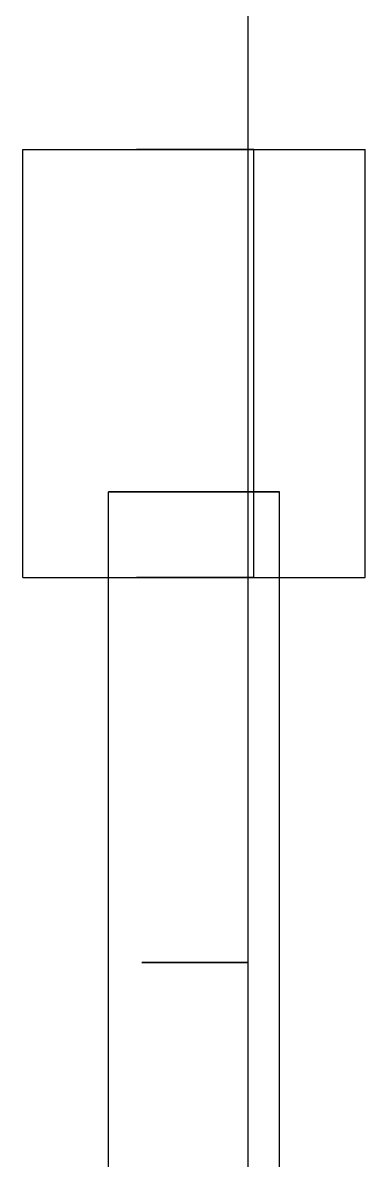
# Model space of a CAD drawing. Header units: millimetres. Extents: x -27 to 709, y -1034 to 466.
# Drawn here: x 129 to 153, y 126.1 to 205.9 of the extents above; entities that cross this region are included whole.
import ezdxf

# ---------------------------------------------------------------- set-up
doc = ezdxf.new("R2010")
doc.units = ezdxf.units.MM
doc.layers.add('XY_AFT', color=7, linetype='Continuous')

msp = doc.modelspace()

# ---------------------------------------------------------------- linework, layer by layer
at = {"layer": 'XY_AFT'}
for points in [[(144.8, 140), (144.8, 362)], [(129, 167), (129, 197)], [(129, 167), (129, 197)], [(129, 197), (153, 197)], [(129, 197), (153, 197)], [(145.2, 197), (144.5333, 197), (142.7447, 197), (140.4023, 197), (138.2496, 197), (136.9701, 197), (136.9701, 197), (138.2496, 197), (140.4023, 197), (142.7447, 197), (144.5333, 197), (145.2, 197)], [(145.2, 167), (145.2, 197)], [(153, 167), (153, 197)], [(153, 167), (153, 197)], [(147, 173), (135, 173)], [(135, 167), (135, 173)], [(135, 113), (135, 173)], [(135, 173), (147, 173)], [(147, 167), (147, 173)], [(147, 113), (147, 173)], [(129, 167), (135, 167)], [(129, 167), (153, 167)], [(135, 167), (147, 167)], [(135, 123), (135, 167)], [(145.2, 167), (144.5333, 167), (142.7447, 167), (140.4023, 167), (138.2496, 167), (136.9701, 167), (136.9701, 167), (138.2496, 167), (140.4023, 167), (142.7447, 167), (144.5333, 167), (145.2, 167)], [(147, 167), (153, 167)], [(147, 123), (147, 167)], [(144.8, 140), (144.1968, 140), (142.5786, 140), (140.4592, 140), (138.5115, 140), (137.3539, 140), (137.3539, 140), (138.5115, 140), (140.4592, 140), (142.5786, 140), (144.1968, 140), (144.8, 140)], [(144.8, 90), (144.8, 90.1541), (144.8, 90.6156), (144.8, 91.3815), (144.8, 92.4472), (144.8, 93.806), (144.8, 95.4497), (144.8, 97.368), (144.8, 99.5492), (144.8, 101.9797), (144.8, 104.6447), (144.8, 107.5276), (144.8, 110.6107), (144.8, 113.8751), (144.8, 117.3005), (144.8, 120.8658), (144.8, 124.5492), (144.8, 128.3277), (144.8, 132.1783), (144.8, 136.077), (144.8, 140)]]:
    msp.add_lwpolyline(points, dxfattribs=at)

doc.saveas('drawing.dxf')
